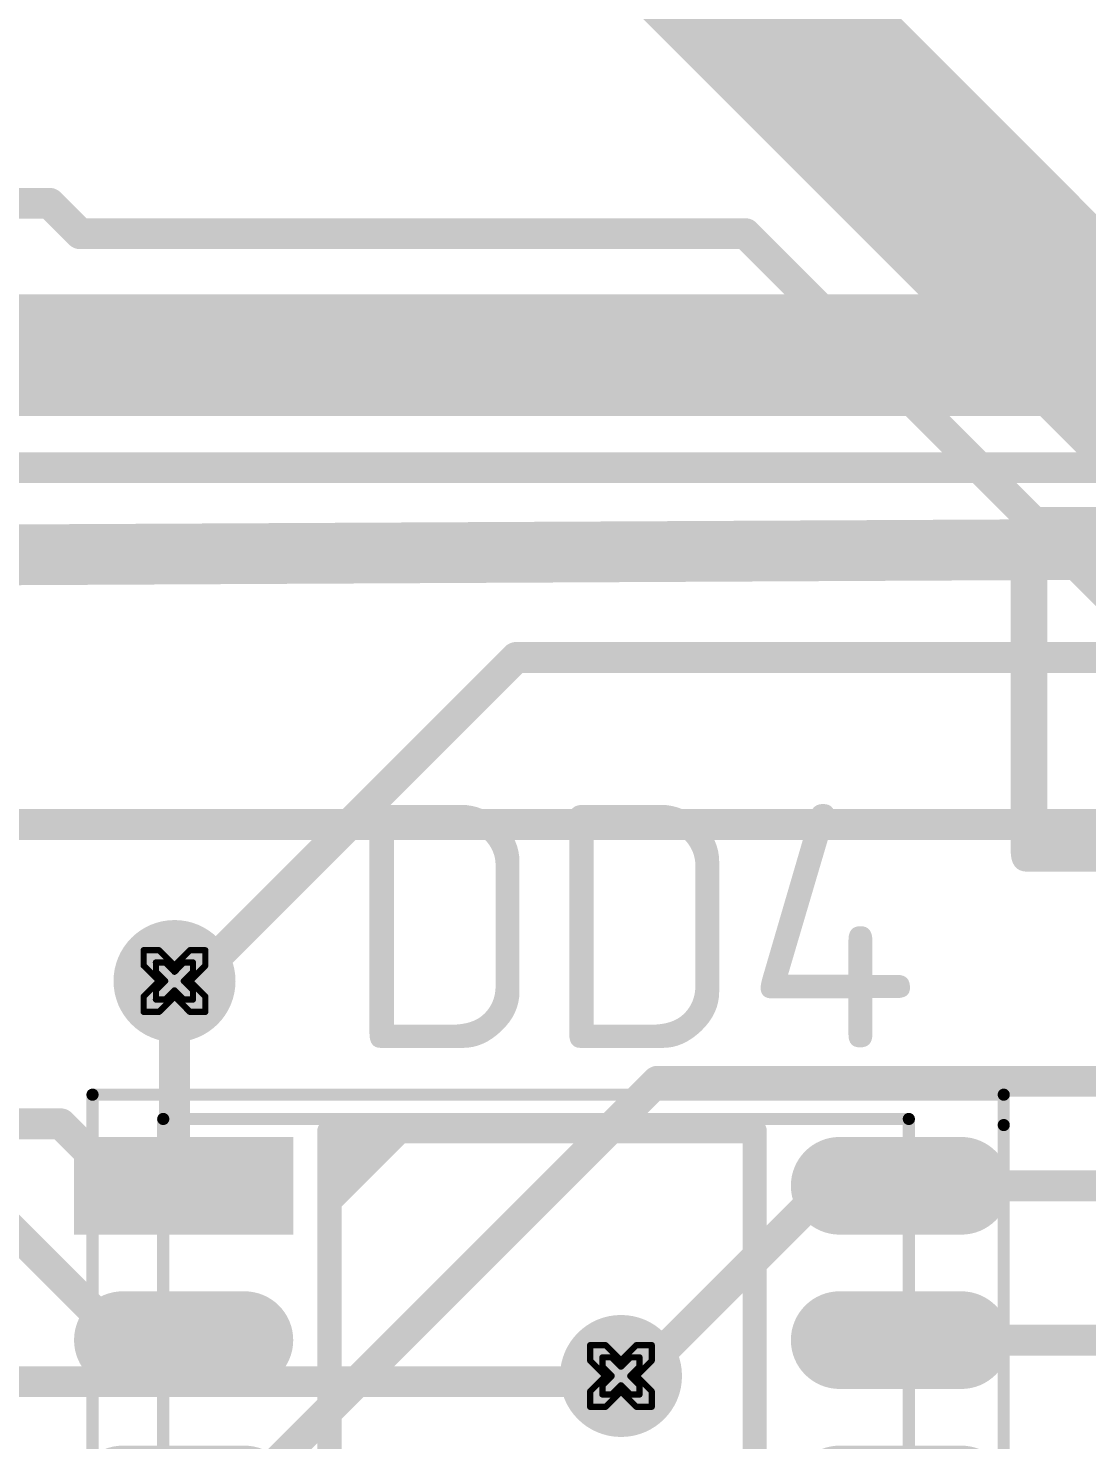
# Model space of a CAD drawing. Header units: millimetres. Extents: x 3219 to 51106, y -14166 to 2063.
# Drawn here: x 5602.95 to 5611.66, y 1784.68 to 1796.3 of the extents above; entities that cross this region are included whole.
import ezdxf

# ---------------------------------------------------------------- set-up
doc = ezdxf.new("R2010")
doc.units = ezdxf.units.MM
doc.layers.get('0').update_dxf_attribs({"lineweight": 53})
for name, color, linetype in [('Bottom Layer', 5, 'Continuous'), ('Bottom Solder', 6, 'Continuous'), ('Drill Drawing', 1, 'Continuous'), ('Mechanical 13', 56, 'Continuous'), ('Mechanical 15', 56, 'Continuous'), ('Top Layer', 1, 'Continuous'), ('Top Overlay', 2, 'Continuous'), ('Top Paste', 8, 'Continuous'), ('Top Solder', 216, 'Continuous')]:
    doc.layers.add(name, color=color, linetype=linetype)
doc.styles.add('GOST type B', font='GOST_B.TTF', dxfattribs={"height": 3.5})

# ---------------------------------------------------------------- blocks, each defined once
blk = doc.blocks.new('14_SOIC_100')
at = {"layer": 'Mechanical 13'}
h = blk.add_hatch(color=56, dxfattribs=at)
edge = h.paths.add_edge_path()
edge.add_arc((0.5, 0), 0.25, 0, 360)
at = {"layer": 'Top Layer'}
blk.add_hatch(color=1, dxfattribs=at).paths.add_polyline_path([(-0.8, 0.3), (0.8, 0.3), (0.8, -0.3), (-0.8, -0.3)])
h = blk.add_hatch(color=1, dxfattribs=at)
edge = h.paths.add_edge_path()
edge.add_arc((5.4, 0), 0.3, 90, 270)
edge.add_line((5.4, -0.3), (6.4, -0.3))
edge.add_arc((6.4, 0), 0.3, 270, 450)
edge.add_line((6.4, 0.3), (5.4, 0.3))
h = blk.add_hatch(color=1, dxfattribs=at)
edge = h.paths.add_edge_path()
edge.add_arc((-0.5, -1.27), 0.3, 90, 270)
edge.add_line((-0.5, -1.57), (0.5, -1.57))
edge.add_arc((0.5, -1.27), 0.3, 270, 450)
edge.add_line((0.5, -0.97), (-0.5, -0.97))
h = blk.add_hatch(color=1, dxfattribs=at)
edge = h.paths.add_edge_path()
edge.add_arc((5.4, -1.27), 0.3, 90, 270)
edge.add_line((5.4, -1.57), (6.4, -1.57))
edge.add_arc((6.4, -1.27), 0.3, 270, 450)
edge.add_line((6.4, -0.97), (5.4, -0.97))
h = blk.add_hatch(color=1, dxfattribs=at)
edge = h.paths.add_edge_path()
edge.add_arc((-0.5, -2.54), 0.3, 90, 270)
edge.add_line((-0.5, -2.84), (0.5, -2.84))
edge.add_arc((0.5, -2.54), 0.3, 270, 450)
edge.add_line((0.5, -2.24), (-0.5, -2.24))
h = blk.add_hatch(color=1, dxfattribs=at)
edge = h.paths.add_edge_path()
edge.add_arc((5.4, -2.54), 0.3, 90, 270)
edge.add_line((5.4, -2.84), (6.4, -2.84))
edge.add_arc((6.4, -2.54), 0.3, 270, 450)
edge.add_line((6.4, -2.24), (5.4, -2.24))
h = blk.add_hatch(color=1, dxfattribs=at)
edge = h.paths.add_edge_path()
edge.add_arc((-0.5, -3.81), 0.3, 90, 270)
edge.add_line((-0.5, -4.11), (0.5, -4.11))
edge.add_arc((0.5, -3.81), 0.3, 270, 450)
edge.add_line((0.5, -3.51), (-0.5, -3.51))
h = blk.add_hatch(color=1, dxfattribs=at)
edge = h.paths.add_edge_path()
edge.add_arc((5.4, -3.81), 0.3, 90, 270)
edge.add_line((5.4, -4.11), (6.4, -4.11))
edge.add_arc((6.4, -3.81), 0.3, 270, 450)
edge.add_line((6.4, -3.51), (5.4, -3.51))
h = blk.add_hatch(color=1, dxfattribs=at)
edge = h.paths.add_edge_path()
edge.add_arc((-0.5, -5.08), 0.3, 90, 270)
edge.add_line((-0.5, -5.38), (0.5, -5.38))
edge.add_arc((0.5, -5.08), 0.3, 270, 450)
edge.add_line((0.5, -4.78), (-0.5, -4.78))
h = blk.add_hatch(color=1, dxfattribs=at)
edge = h.paths.add_edge_path()
edge.add_arc((5.4, -5.08), 0.3, 90, 270)
edge.add_line((5.4, -5.38), (6.4, -5.38))
edge.add_arc((6.4, -5.08), 0.3, 270, 450)
edge.add_line((6.4, -4.78), (5.4, -4.78))
h = blk.add_hatch(color=1, dxfattribs=at)
edge = h.paths.add_edge_path()
edge.add_arc((-0.5, -6.35), 0.3, 90, 270)
edge.add_line((-0.5, -6.65), (0.5, -6.65))
edge.add_arc((0.5, -6.35), 0.3, 270, 450)
edge.add_line((0.5, -6.05), (-0.5, -6.05))
h = blk.add_hatch(color=1, dxfattribs=at)
edge = h.paths.add_edge_path()
edge.add_arc((5.4, -6.35), 0.3, 90, 270)
edge.add_line((5.4, -6.65), (6.4, -6.65))
edge.add_arc((6.4, -6.35), 0.3, 270, 450)
edge.add_line((6.4, -6.05), (5.4, -6.05))
h = blk.add_hatch(color=1, dxfattribs=at)
edge = h.paths.add_edge_path()
edge.add_arc((-0.5, -7.62), 0.3, 90, 270)
edge.add_line((-0.5, -7.92), (0.5, -7.92))
edge.add_arc((0.5, -7.62), 0.3, 270, 450)
edge.add_line((0.5, -7.32), (-0.5, -7.32))
h = blk.add_hatch(color=1, dxfattribs=at)
edge = h.paths.add_edge_path()
edge.add_arc((5.4, -7.62), 0.3, 90, 270)
edge.add_line((5.4, -7.92), (6.4, -7.92))
edge.add_arc((6.4, -7.62), 0.3, 270, 450)
edge.add_line((6.4, -7.32), (5.4, -7.32))
at = {"layer": 'Top Overlay'}
blk.add_hatch(color=2, dxfattribs=at).paths.add_polyline_path([(1.2, 0.45), (1.2, -0.27), (1.92, 0.45)])
at = {"layer": 'Top Paste'}
blk.add_hatch(color=8, dxfattribs=at).paths.add_polyline_path([(-0.8, 0.3), (0.8, 0.3), (0.8, -0.3), (-0.8, -0.3)])
h = blk.add_hatch(color=8, dxfattribs=at)
edge = h.paths.add_edge_path()
edge.add_arc((5.4, 0), 0.3, 90, 270)
edge.add_line((5.4, -0.3), (6.4, -0.3))
edge.add_arc((6.4, 0), 0.3, 270, 450)
edge.add_line((6.4, 0.3), (5.4, 0.3))
h = blk.add_hatch(color=8, dxfattribs=at)
edge = h.paths.add_edge_path()
edge.add_arc((-0.5, -1.27), 0.3, 90, 270)
edge.add_line((-0.5, -1.57), (0.5, -1.57))
edge.add_arc((0.5, -1.27), 0.3, 270, 450)
edge.add_line((0.5, -0.97), (-0.5, -0.97))
h = blk.add_hatch(color=8, dxfattribs=at)
edge = h.paths.add_edge_path()
edge.add_arc((5.4, -1.27), 0.3, 90, 270)
edge.add_line((5.4, -1.57), (6.4, -1.57))
edge.add_arc((6.4, -1.27), 0.3, 270, 450)
edge.add_line((6.4, -0.97), (5.4, -0.97))
h = blk.add_hatch(color=8, dxfattribs=at)
edge = h.paths.add_edge_path()
edge.add_arc((-0.5, -2.54), 0.3, 90, 270)
edge.add_line((-0.5, -2.84), (0.5, -2.84))
edge.add_arc((0.5, -2.54), 0.3, 270, 450)
edge.add_line((0.5, -2.24), (-0.5, -2.24))
h = blk.add_hatch(color=8, dxfattribs=at)
edge = h.paths.add_edge_path()
edge.add_arc((5.4, -2.54), 0.3, 90, 270)
edge.add_line((5.4, -2.84), (6.4, -2.84))
edge.add_arc((6.4, -2.54), 0.3, 270, 450)
edge.add_line((6.4, -2.24), (5.4, -2.24))
h = blk.add_hatch(color=8, dxfattribs=at)
edge = h.paths.add_edge_path()
edge.add_arc((-0.5, -3.81), 0.3, 90, 270)
edge.add_line((-0.5, -4.11), (0.5, -4.11))
edge.add_arc((0.5, -3.81), 0.3, 270, 450)
edge.add_line((0.5, -3.51), (-0.5, -3.51))
h = blk.add_hatch(color=8, dxfattribs=at)
edge = h.paths.add_edge_path()
edge.add_arc((5.4, -3.81), 0.3, 90, 270)
edge.add_line((5.4, -4.11), (6.4, -4.11))
edge.add_arc((6.4, -3.81), 0.3, 270, 450)
edge.add_line((6.4, -3.51), (5.4, -3.51))
h = blk.add_hatch(color=8, dxfattribs=at)
edge = h.paths.add_edge_path()
edge.add_arc((-0.5, -5.08), 0.3, 90, 270)
edge.add_line((-0.5, -5.38), (0.5, -5.38))
edge.add_arc((0.5, -5.08), 0.3, 270, 450)
edge.add_line((0.5, -4.78), (-0.5, -4.78))
h = blk.add_hatch(color=8, dxfattribs=at)
edge = h.paths.add_edge_path()
edge.add_arc((5.4, -5.08), 0.3, 90, 270)
edge.add_line((5.4, -5.38), (6.4, -5.38))
edge.add_arc((6.4, -5.08), 0.3, 270, 450)
edge.add_line((6.4, -4.78), (5.4, -4.78))
h = blk.add_hatch(color=8, dxfattribs=at)
edge = h.paths.add_edge_path()
edge.add_arc((-0.5, -6.35), 0.3, 90, 270)
edge.add_line((-0.5, -6.65), (0.5, -6.65))
edge.add_arc((0.5, -6.35), 0.3, 270, 450)
edge.add_line((0.5, -6.05), (-0.5, -6.05))
h = blk.add_hatch(color=8, dxfattribs=at)
edge = h.paths.add_edge_path()
edge.add_arc((5.4, -6.35), 0.3, 90, 270)
edge.add_line((5.4, -6.65), (6.4, -6.65))
edge.add_arc((6.4, -6.35), 0.3, 270, 450)
edge.add_line((6.4, -6.05), (5.4, -6.05))
h = blk.add_hatch(color=8, dxfattribs=at)
edge = h.paths.add_edge_path()
edge.add_arc((-0.5, -7.62), 0.3, 90, 270)
edge.add_line((-0.5, -7.92), (0.5, -7.92))
edge.add_arc((0.5, -7.62), 0.3, 270, 450)
edge.add_line((0.5, -7.32), (-0.5, -7.32))
h = blk.add_hatch(color=8, dxfattribs=at)
edge = h.paths.add_edge_path()
edge.add_arc((5.4, -7.62), 0.3, 90, 270)
edge.add_line((5.4, -7.92), (6.4, -7.92))
edge.add_arc((6.4, -7.62), 0.3, 270, 450)
edge.add_line((6.4, -7.32), (5.4, -7.32))
at = {"layer": 'Top Solder'}
blk.add_hatch(color=216, dxfattribs=at).paths.add_polyline_path([(-0.902, 0.402), (0.902, 0.402), (0.902, -0.402), (-0.902, -0.402)])
h = blk.add_hatch(color=216, dxfattribs=at)
edge = h.paths.add_edge_path()
edge.add_arc((5.4, 0), 0.402, 90, 270)
edge.add_line((5.4, -0.402), (6.4, -0.402))
edge.add_arc((6.4, 0), 0.402, 270, 450)
edge.add_line((6.4, 0.402), (5.4, 0.402))
h = blk.add_hatch(color=216, dxfattribs=at)
edge = h.paths.add_edge_path()
edge.add_arc((-0.5, -1.27), 0.402, 90, 270)
edge.add_line((-0.5, -1.672), (0.5, -1.672))
edge.add_arc((0.5, -1.27), 0.402, 270, 450)
edge.add_line((0.5, -0.868), (-0.5, -0.868))
h = blk.add_hatch(color=216, dxfattribs=at)
edge = h.paths.add_edge_path()
edge.add_arc((5.4, -1.27), 0.402, 90, 270)
edge.add_line((5.4, -1.672), (6.4, -1.672))
edge.add_arc((6.4, -1.27), 0.402, 270, 450)
edge.add_line((6.4, -0.868), (5.4, -0.868))
h = blk.add_hatch(color=216, dxfattribs=at)
edge = h.paths.add_edge_path()
edge.add_arc((-0.5, -2.54), 0.402, 90, 270)
edge.add_line((-0.5, -2.942), (0.5, -2.942))
edge.add_arc((0.5, -2.54), 0.402, 270, 450)
edge.add_line((0.5, -2.138), (-0.5, -2.138))
h = blk.add_hatch(color=216, dxfattribs=at)
edge = h.paths.add_edge_path()
edge.add_arc((5.4, -2.54), 0.402, 90, 270)
edge.add_line((5.4, -2.942), (6.4, -2.942))
edge.add_arc((6.4, -2.54), 0.402, 270, 450)
edge.add_line((6.4, -2.138), (5.4, -2.138))
h = blk.add_hatch(color=216, dxfattribs=at)
edge = h.paths.add_edge_path()
edge.add_arc((-0.5, -3.81), 0.402, 90, 270)
edge.add_line((-0.5, -4.212), (0.5, -4.212))
edge.add_arc((0.5, -3.81), 0.402, 270, 450)
edge.add_line((0.5, -3.408), (-0.5, -3.408))
h = blk.add_hatch(color=216, dxfattribs=at)
edge = h.paths.add_edge_path()
edge.add_arc((5.4, -3.81), 0.402, 90, 270)
edge.add_line((5.4, -4.212), (6.4, -4.212))
edge.add_arc((6.4, -3.81), 0.402, 270, 450)
edge.add_line((6.4, -3.408), (5.4, -3.408))
h = blk.add_hatch(color=216, dxfattribs=at)
edge = h.paths.add_edge_path()
edge.add_arc((-0.5, -5.08), 0.402, 90, 270)
edge.add_line((-0.5, -5.482), (0.5, -5.482))
edge.add_arc((0.5, -5.08), 0.402, 270, 450)
edge.add_line((0.5, -4.678), (-0.5, -4.678))
h = blk.add_hatch(color=216, dxfattribs=at)
edge = h.paths.add_edge_path()
edge.add_arc((5.4, -5.08), 0.402, 90, 270)
edge.add_line((5.4, -5.482), (6.4, -5.482))
edge.add_arc((6.4, -5.08), 0.402, 270, 450)
edge.add_line((6.4, -4.678), (5.4, -4.678))
h = blk.add_hatch(color=216, dxfattribs=at)
edge = h.paths.add_edge_path()
edge.add_arc((-0.5, -6.35), 0.402, 90, 270)
edge.add_line((-0.5, -6.752), (0.5, -6.752))
edge.add_arc((0.5, -6.35), 0.402, 270, 450)
edge.add_line((0.5, -5.948), (-0.5, -5.948))
h = blk.add_hatch(color=216, dxfattribs=at)
edge = h.paths.add_edge_path()
edge.add_arc((5.4, -6.35), 0.402, 90, 270)
edge.add_line((5.4, -6.752), (6.4, -6.752))
edge.add_arc((6.4, -6.35), 0.402, 270, 450)
edge.add_line((6.4, -5.948), (5.4, -5.948))
h = blk.add_hatch(color=216, dxfattribs=at)
edge = h.paths.add_edge_path()
edge.add_arc((-0.5, -7.62), 0.402, 90, 270)
edge.add_line((-0.5, -8.022), (0.5, -8.022))
edge.add_arc((0.5, -7.62), 0.402, 270, 450)
edge.add_line((0.5, -7.218), (-0.5, -7.218))
h = blk.add_hatch(color=216, dxfattribs=at)
edge = h.paths.add_edge_path()
edge.add_arc((5.4, -7.62), 0.402, 90, 270)
edge.add_line((5.4, -8.022), (6.4, -8.022))
edge.add_arc((6.4, -7.62), 0.402, 270, 450)
edge.add_line((6.4, -7.218), (5.4, -7.218))
at = {"layer": 'Mechanical 13'}
for points in [[(-0.168, -8.15, 0.1, 0.1, 0), (-0.168, 0.55, 0.1, 0.1, 0)], [(-0.168, 0.55, 0.1, 0.1, 0), (5.969, 0.55, 0.1, 0.1, 0)], [(5.969, -8.15, 0.1, 0.1, 0), (5.969, 0.55, 0.1, 0.1, 0)], [(-0.168, -8.15, 0.1, 0.1, 0), (5.969, -8.15, 0.1, 0.1, 0)]]:
    blk.add_lwpolyline(points, format="xyseb", dxfattribs=at)
for points in [[(-0.193, 0.55, 0.05, 0.05, 1), (-0.143, 0.55, 0.05, 0.05, 1)], [(-0.193, 0.55, 0.05, 0.05, 1), (-0.143, 0.55, 0.05, 0.05, 1)], [(5.944, 0.55, 0.05, 0.05, 1), (5.994, 0.55, 0.05, 0.05, 1)], [(5.944, 0.55, 0.05, 0.05, 1), (5.994, 0.55, 0.05, 0.05, 1)], [(-0.193, -8.15, 0.05, 0.05, 1), (-0.143, -8.15, 0.05, 0.05, 1)], [(-0.193, -8.15, 0.05, 0.05, 1), (-0.143, -8.15, 0.05, 0.05, 1)], [(5.944, -8.15, 0.05, 0.05, 1), (5.994, -8.15, 0.05, 0.05, 1)], [(5.944, -8.15, 0.05, 0.05, 1), (5.994, -8.15, 0.05, 0.05, 1)]]:
    blk.add_lwpolyline(points, format="xyseb", close=True, dxfattribs=at)
at = {"layer": 'Mechanical 15'}
for points in [[(-0.75, -8.25, 0.1, 0.1, 0), (-0.75, 0.75, 0.1, 0.1, 0)], [(-0.75, 0.75, 0.1, 0.1, 0), (6.75, 0.75, 0.1, 0.1, 0)], [(6.75, 0.5, 0.1, 0.1, 0), (6.75, 0.75, 0.1, 0.1, 0)], [(6.75, 0.5, 0.1, 0.1, 0), (6.75, -8.25, 0.1, 0.1, 0)], [(-0.75, -8.25, 0.1, 0.1, 0), (6.75, -8.25, 0.1, 0.1, 0)]]:
    blk.add_lwpolyline(points, format="xyseb", dxfattribs=at)
for points in [[(-0.775, 0.75, 0.05, 0.05, 1), (-0.725, 0.75, 0.05, 0.05, 1)], [(-0.775, 0.75, 0.05, 0.05, 1), (-0.725, 0.75, 0.05, 0.05, 1)], [(6.725, 0.75, 0.05, 0.05, 1), (6.775, 0.75, 0.05, 0.05, 1)], [(6.725, 0.75, 0.05, 0.05, 1), (6.775, 0.75, 0.05, 0.05, 1)], [(6.725, 0.5, 0.05, 0.05, 1), (6.775, 0.5, 0.05, 0.05, 1)], [(6.725, 0.5, 0.05, 0.05, 1), (6.775, 0.5, 0.05, 0.05, 1)], [(-0.775, -8.25, 0.05, 0.05, 1), (-0.725, -8.25, 0.05, 0.05, 1)], [(-0.775, -8.25, 0.05, 0.05, 1), (-0.725, -8.25, 0.05, 0.05, 1)], [(6.725, -8.25, 0.05, 0.05, 1), (6.775, -8.25, 0.05, 0.05, 1)], [(6.725, -8.25, 0.05, 0.05, 1), (6.775, -8.25, 0.05, 0.05, 1)]]:
    blk.add_lwpolyline(points, format="xyseb", close=True, dxfattribs=at)
at = {"layer": 'Top Overlay'}
for points in [[(1.2, 0.45, 0.2, 0.2, 0), (4.7, 0.45, 0.2, 0.2, 0)], [(1.2, 0.45, 0.2, 0.2, 0), (1.2, -8.05, 0.2, 0.2, 0)], [(4.7, 0.45, 0.2, 0.2, 0), (4.7, -8.05, 0.2, 0.2, 0)], [(1.2, -8.05, 0.2, 0.2, 0), (4.7, -8.05, 0.2, 0.2, 0)]]:
    blk.add_lwpolyline(points, format="xyseb", dxfattribs=at)
for points in [[(1.15, 0.45, 0.1, 0.1, 1), (1.25, 0.45, 0.1, 0.1, 1)], [(1.15, 0.45, 0.1, 0.1, 1), (1.25, 0.45, 0.1, 0.1, 1)], [(4.65, 0.45, 0.1, 0.1, 1), (4.75, 0.45, 0.1, 0.1, 1)], [(4.65, 0.45, 0.1, 0.1, 1), (4.75, 0.45, 0.1, 0.1, 1)], [(1.15, -8.05, 0.1, 0.1, 1), (1.25, -8.05, 0.1, 0.1, 1)], [(1.15, -8.05, 0.1, 0.1, 1), (1.25, -8.05, 0.1, 0.1, 1)], [(4.65, -8.05, 0.1, 0.1, 1), (4.75, -8.05, 0.1, 0.1, 1)], [(4.65, -8.05, 0.1, 0.1, 1), (4.75, -8.05, 0.1, 0.1, 1)]]:
    blk.add_lwpolyline(points, format="xyseb", close=True, dxfattribs=at)

msp = doc.modelspace()

# ---------------------------------------------------------------- hatches: boundary and pattern name
at = {"layer": 'Bottom Layer'}
h = msp.add_hatch(color=5, dxfattribs=at)
edge = h.paths.add_edge_path()
edge.add_arc((5604.154, 1788.458), 0.4, 0, 360)
h = msp.add_hatch(color=5, dxfattribs=at)
edge = h.paths.add_edge_path()
edge.add_arc((5607.829, 1785.208), 0.4, 0, 360)
at = {"layer": 'Bottom Solder'}
h = msp.add_hatch(color=6, dxfattribs=at)
edge = h.paths.add_edge_path()
edge.add_arc((5604.154, 1788.458), 0.502, 0, 360)
h = msp.add_hatch(color=6, dxfattribs=at)
edge = h.paths.add_edge_path()
edge.add_arc((5607.829, 1785.208), 0.502, 0, 360)
at = {"layer": 'Top Layer'}
h = msp.add_hatch(color=1, dxfattribs=at)
edge = h.paths.add_edge_path()
edge.add_arc((5604.154, 1788.458), 0.4, 0, 360)
h = msp.add_hatch(color=1, dxfattribs=at)
edge = h.paths.add_edge_path()
edge.add_arc((5607.829, 1785.208), 0.4, 0, 360)
at = {"layer": 'Top Solder'}
h = msp.add_hatch(color=216, dxfattribs=at)
edge = h.paths.add_edge_path()
edge.add_arc((5604.154, 1788.458), 0.502, 0, 360)
h = msp.add_hatch(color=216, dxfattribs=at)
edge = h.paths.add_edge_path()
edge.add_arc((5607.829, 1785.208), 0.502, 0, 360)

# ---------------------------------------------------------------- linework, layer by layer
at = {"layer": 'Bottom Layer'}
for points in [[(5592.168, 1793.608, 1, 1, 0), (5622.039, 1793.608, 1, 1, 0)], [(5592.991, 1792.683, 0.254, 0.254, 0), (5641.404, 1792.683, 0.254, 0.254, 0)], [(5601.679, 1791.902, 0.254, 0.254, 0), (5629.904, 1791.902, 0.254, 0.254, 0)], [(5604.303, 1788.458, 0.254, 0.254, 0), (5606.966, 1791.121, 0.254, 0.254, 0)], [(5606.966, 1791.121, 0.254, 0.254, 0), (5630.517, 1791.121, 0.254, 0.254, 0)], [(5604.154, 1788.458, 0.254, 0.254, 0), (5604.303, 1788.458, 0.254, 0.254, 0)], [(5602.476, 1785.161, 0.254, 0.254, 0), (5607.782, 1785.161, 0.254, 0.254, 0)], [(5607.782, 1785.161, 0.254, 0.254, 0), (5607.829, 1785.208, 0.254, 0.254, 0)]]:
    msp.add_lwpolyline(points, format="xyseb", dxfattribs=at)
for points in [[(5606.902, 1791.121, 0.127, 0.127, 1), (5607.029, 1791.121, 0.127, 0.127, 1)], [(5606.902, 1791.121, 0.127, 0.127, 1), (5607.029, 1791.121, 0.127, 0.127, 1)], [(5604.09, 1788.458, 0.127, 0.127, 1), (5604.217, 1788.458, 0.127, 0.127, 1)], [(5604.239, 1788.458, 0.127, 0.127, 1), (5604.366, 1788.458, 0.127, 0.127, 1)], [(5604.239, 1788.458, 0.127, 0.127, 1), (5604.366, 1788.458, 0.127, 0.127, 1)], [(5607.718, 1785.161, 0.127, 0.127, 1), (5607.845, 1785.161, 0.127, 0.127, 1)], [(5607.718, 1785.161, 0.127, 0.127, 1), (5607.845, 1785.161, 0.127, 0.127, 1)], [(5607.765, 1785.208, 0.127, 0.127, 1), (5607.892, 1785.208, 0.127, 0.127, 1)]]:
    msp.add_lwpolyline(points, format="xyseb", close=True, dxfattribs=at)
at = {"layer": 'Drill Drawing'}
for points in [[(5603.9, 1788.585, 0.0508, 0.0508, 0), (5603.9, 1788.712, 0.0508, 0.0508, 0)], [(5603.9, 1788.712, 0.0508, 0.0508, 0), (5604.027, 1788.712, 0.0508, 0.0508, 0)], [(5604.027, 1788.712, 0.0508, 0.0508, 0), (5604.154, 1788.585, 0.0508, 0.0508, 0)], [(5604.154, 1788.585, 0.0508, 0.0508, 0), (5604.281, 1788.712, 0.0508, 0.0508, 0)], [(5604.281, 1788.712, 0.0508, 0.0508, 0), (5604.408, 1788.712, 0.0508, 0.0508, 0)], [(5604.408, 1788.585, 0.0508, 0.0508, 0), (5604.408, 1788.712, 0.0508, 0.0508, 0)], [(5604.001, 1788.534, 0.0508, 0.0508, 0), (5604.001, 1788.611, 0.0508, 0.0508, 0)], [(5604.001, 1788.611, 0.0508, 0.0508, 0), (5604.077, 1788.611, 0.0508, 0.0508, 0)], [(5604.077, 1788.611, 0.0508, 0.0508, 0), (5604.154, 1788.534, 0.0508, 0.0508, 0)], [(5604.154, 1788.534, 0.0508, 0.0508, 0), (5604.23, 1788.611, 0.0508, 0.0508, 0)], [(5604.23, 1788.611, 0.0508, 0.0508, 0), (5604.306, 1788.611, 0.0508, 0.0508, 0)], [(5604.306, 1788.534, 0.0508, 0.0508, 0), (5604.306, 1788.611, 0.0508, 0.0508, 0)], [(5603.9, 1788.585, 0.0508, 0.0508, 0), (5604.027, 1788.458, 0.0508, 0.0508, 0)], [(5604.001, 1788.534, 0.0508, 0.0508, 0), (5604.077, 1788.458, 0.0508, 0.0508, 0)], [(5604.23, 1788.458, 0.0508, 0.0508, 0), (5604.306, 1788.534, 0.0508, 0.0508, 0)], [(5604.281, 1788.458, 0.0508, 0.0508, 0), (5604.408, 1788.585, 0.0508, 0.0508, 0)], [(5603.9, 1788.331, 0.0508, 0.0508, 0), (5604.027, 1788.458, 0.0508, 0.0508, 0)], [(5604.001, 1788.382, 0.0508, 0.0508, 0), (5604.077, 1788.458, 0.0508, 0.0508, 0)], [(5604.001, 1788.306, 0.0508, 0.0508, 0), (5604.001, 1788.382, 0.0508, 0.0508, 0)], [(5604.077, 1788.306, 0.0508, 0.0508, 0), (5604.154, 1788.382, 0.0508, 0.0508, 0)], [(5604.154, 1788.382, 0.0508, 0.0508, 0), (5604.23, 1788.306, 0.0508, 0.0508, 0)], [(5604.23, 1788.458, 0.0508, 0.0508, 0), (5604.306, 1788.382, 0.0508, 0.0508, 0)], [(5604.281, 1788.458, 0.0508, 0.0508, 0), (5604.408, 1788.331, 0.0508, 0.0508, 0)], [(5604.306, 1788.306, 0.0508, 0.0508, 0), (5604.306, 1788.382, 0.0508, 0.0508, 0)], [(5603.9, 1788.204, 0.0508, 0.0508, 0), (5603.9, 1788.331, 0.0508, 0.0508, 0)], [(5604.001, 1788.306, 0.0508, 0.0508, 0), (5604.077, 1788.306, 0.0508, 0.0508, 0)], [(5604.027, 1788.204, 0.0508, 0.0508, 0), (5604.154, 1788.331, 0.0508, 0.0508, 0)], [(5604.154, 1788.331, 0.0508, 0.0508, 0), (5604.281, 1788.204, 0.0508, 0.0508, 0)], [(5604.23, 1788.306, 0.0508, 0.0508, 0), (5604.306, 1788.306, 0.0508, 0.0508, 0)], [(5604.408, 1788.204, 0.0508, 0.0508, 0), (5604.408, 1788.331, 0.0508, 0.0508, 0)], [(5603.9, 1788.204, 0.0508, 0.0508, 0), (5604.027, 1788.204, 0.0508, 0.0508, 0)], [(5604.281, 1788.204, 0.0508, 0.0508, 0), (5604.408, 1788.204, 0.0508, 0.0508, 0)], [(5607.575, 1785.335, 0.0508, 0.0508, 0), (5607.575, 1785.462, 0.0508, 0.0508, 0)], [(5607.575, 1785.462, 0.0508, 0.0508, 0), (5607.702, 1785.462, 0.0508, 0.0508, 0)], [(5607.702, 1785.462, 0.0508, 0.0508, 0), (5607.829, 1785.335, 0.0508, 0.0508, 0)], [(5607.829, 1785.335, 0.0508, 0.0508, 0), (5607.956, 1785.462, 0.0508, 0.0508, 0)], [(5607.956, 1785.462, 0.0508, 0.0508, 0), (5608.083, 1785.462, 0.0508, 0.0508, 0)], [(5608.083, 1785.335, 0.0508, 0.0508, 0), (5608.083, 1785.462, 0.0508, 0.0508, 0)], [(5607.676, 1785.284, 0.0508, 0.0508, 0), (5607.676, 1785.361, 0.0508, 0.0508, 0)], [(5607.676, 1785.361, 0.0508, 0.0508, 0), (5607.752, 1785.361, 0.0508, 0.0508, 0)], [(5607.752, 1785.361, 0.0508, 0.0508, 0), (5607.829, 1785.284, 0.0508, 0.0508, 0)], [(5607.829, 1785.284, 0.0508, 0.0508, 0), (5607.905, 1785.361, 0.0508, 0.0508, 0)], [(5607.905, 1785.361, 0.0508, 0.0508, 0), (5607.981, 1785.361, 0.0508, 0.0508, 0)], [(5607.981, 1785.284, 0.0508, 0.0508, 0), (5607.981, 1785.361, 0.0508, 0.0508, 0)], [(5607.575, 1785.335, 0.0508, 0.0508, 0), (5607.702, 1785.208, 0.0508, 0.0508, 0)], [(5607.676, 1785.284, 0.0508, 0.0508, 0), (5607.752, 1785.208, 0.0508, 0.0508, 0)], [(5607.905, 1785.208, 0.0508, 0.0508, 0), (5607.981, 1785.284, 0.0508, 0.0508, 0)], [(5607.956, 1785.208, 0.0508, 0.0508, 0), (5608.083, 1785.335, 0.0508, 0.0508, 0)], [(5607.575, 1785.081, 0.0508, 0.0508, 0), (5607.702, 1785.208, 0.0508, 0.0508, 0)], [(5607.676, 1785.132, 0.0508, 0.0508, 0), (5607.752, 1785.208, 0.0508, 0.0508, 0)], [(5607.676, 1785.056, 0.0508, 0.0508, 0), (5607.676, 1785.132, 0.0508, 0.0508, 0)], [(5607.752, 1785.056, 0.0508, 0.0508, 0), (5607.829, 1785.132, 0.0508, 0.0508, 0)], [(5607.829, 1785.132, 0.0508, 0.0508, 0), (5607.905, 1785.056, 0.0508, 0.0508, 0)], [(5607.905, 1785.208, 0.0508, 0.0508, 0), (5607.981, 1785.132, 0.0508, 0.0508, 0)], [(5607.956, 1785.208, 0.0508, 0.0508, 0), (5608.083, 1785.081, 0.0508, 0.0508, 0)], [(5607.981, 1785.056, 0.0508, 0.0508, 0), (5607.981, 1785.132, 0.0508, 0.0508, 0)], [(5607.575, 1784.954, 0.0508, 0.0508, 0), (5607.575, 1785.081, 0.0508, 0.0508, 0)], [(5607.676, 1785.056, 0.0508, 0.0508, 0), (5607.752, 1785.056, 0.0508, 0.0508, 0)], [(5607.702, 1784.954, 0.0508, 0.0508, 0), (5607.829, 1785.081, 0.0508, 0.0508, 0)], [(5607.829, 1785.081, 0.0508, 0.0508, 0), (5607.956, 1784.954, 0.0508, 0.0508, 0)], [(5607.905, 1785.056, 0.0508, 0.0508, 0), (5607.981, 1785.056, 0.0508, 0.0508, 0)], [(5608.083, 1784.954, 0.0508, 0.0508, 0), (5608.083, 1785.081, 0.0508, 0.0508, 0)], [(5607.575, 1784.954, 0.0508, 0.0508, 0), (5607.702, 1784.954, 0.0508, 0.0508, 0)], [(5607.956, 1784.954, 0.0508, 0.0508, 0), (5608.083, 1784.954, 0.0508, 0.0508, 0)]]:
    msp.add_lwpolyline(points, format="xyseb", dxfattribs=at)
for points in [[(5603.887, 1788.712, 0.0254, 0.0254, 1), (5603.912, 1788.712, 0.0254, 0.0254, 1)], [(5603.887, 1788.712, 0.0254, 0.0254, 1), (5603.912, 1788.712, 0.0254, 0.0254, 1)], [(5604.014, 1788.712, 0.0254, 0.0254, 1), (5604.039, 1788.712, 0.0254, 0.0254, 1)], [(5604.014, 1788.712, 0.0254, 0.0254, 1), (5604.039, 1788.712, 0.0254, 0.0254, 1)], [(5604.268, 1788.712, 0.0254, 0.0254, 1), (5604.293, 1788.712, 0.0254, 0.0254, 1)], [(5604.268, 1788.712, 0.0254, 0.0254, 1), (5604.293, 1788.712, 0.0254, 0.0254, 1)], [(5604.395, 1788.712, 0.0254, 0.0254, 1), (5604.42, 1788.712, 0.0254, 0.0254, 1)], [(5604.395, 1788.712, 0.0254, 0.0254, 1), (5604.42, 1788.712, 0.0254, 0.0254, 1)], [(5603.988, 1788.611, 0.0254, 0.0254, 1), (5604.014, 1788.611, 0.0254, 0.0254, 1)], [(5603.988, 1788.611, 0.0254, 0.0254, 1), (5604.014, 1788.611, 0.0254, 0.0254, 1)], [(5604.065, 1788.611, 0.0254, 0.0254, 1), (5604.09, 1788.611, 0.0254, 0.0254, 1)], [(5604.065, 1788.611, 0.0254, 0.0254, 1), (5604.09, 1788.611, 0.0254, 0.0254, 1)], [(5604.217, 1788.611, 0.0254, 0.0254, 1), (5604.242, 1788.611, 0.0254, 0.0254, 1)], [(5604.217, 1788.611, 0.0254, 0.0254, 1), (5604.242, 1788.611, 0.0254, 0.0254, 1)], [(5604.293, 1788.611, 0.0254, 0.0254, 1), (5604.319, 1788.611, 0.0254, 0.0254, 1)], [(5604.293, 1788.611, 0.0254, 0.0254, 1), (5604.319, 1788.611, 0.0254, 0.0254, 1)], [(5603.887, 1788.585, 0.0254, 0.0254, 1), (5603.912, 1788.585, 0.0254, 0.0254, 1)], [(5603.887, 1788.585, 0.0254, 0.0254, 1), (5603.912, 1788.585, 0.0254, 0.0254, 1)], [(5603.988, 1788.534, 0.0254, 0.0254, 1), (5604.014, 1788.534, 0.0254, 0.0254, 1)], [(5603.988, 1788.534, 0.0254, 0.0254, 1), (5604.014, 1788.534, 0.0254, 0.0254, 1)], [(5604.141, 1788.585, 0.0254, 0.0254, 1), (5604.166, 1788.585, 0.0254, 0.0254, 1)], [(5604.141, 1788.585, 0.0254, 0.0254, 1), (5604.166, 1788.585, 0.0254, 0.0254, 1)], [(5604.141, 1788.534, 0.0254, 0.0254, 1), (5604.166, 1788.534, 0.0254, 0.0254, 1)], [(5604.141, 1788.534, 0.0254, 0.0254, 1), (5604.166, 1788.534, 0.0254, 0.0254, 1)], [(5604.293, 1788.534, 0.0254, 0.0254, 1), (5604.319, 1788.534, 0.0254, 0.0254, 1)], [(5604.293, 1788.534, 0.0254, 0.0254, 1), (5604.319, 1788.534, 0.0254, 0.0254, 1)], [(5604.395, 1788.585, 0.0254, 0.0254, 1), (5604.42, 1788.585, 0.0254, 0.0254, 1)], [(5604.395, 1788.585, 0.0254, 0.0254, 1), (5604.42, 1788.585, 0.0254, 0.0254, 1)], [(5603.988, 1788.382, 0.0254, 0.0254, 1), (5604.014, 1788.382, 0.0254, 0.0254, 1)], [(5603.988, 1788.382, 0.0254, 0.0254, 1), (5604.014, 1788.382, 0.0254, 0.0254, 1)], [(5604.014, 1788.458, 0.0254, 0.0254, 1), (5604.039, 1788.458, 0.0254, 0.0254, 1)], [(5604.014, 1788.458, 0.0254, 0.0254, 1), (5604.039, 1788.458, 0.0254, 0.0254, 1)], [(5604.065, 1788.458, 0.0254, 0.0254, 1), (5604.09, 1788.458, 0.0254, 0.0254, 1)], [(5604.065, 1788.458, 0.0254, 0.0254, 1), (5604.09, 1788.458, 0.0254, 0.0254, 1)], [(5604.141, 1788.382, 0.0254, 0.0254, 1), (5604.166, 1788.382, 0.0254, 0.0254, 1)], [(5604.141, 1788.382, 0.0254, 0.0254, 1), (5604.166, 1788.382, 0.0254, 0.0254, 1)], [(5604.217, 1788.458, 0.0254, 0.0254, 1), (5604.242, 1788.458, 0.0254, 0.0254, 1)], [(5604.217, 1788.458, 0.0254, 0.0254, 1), (5604.242, 1788.458, 0.0254, 0.0254, 1)], [(5604.268, 1788.458, 0.0254, 0.0254, 1), (5604.293, 1788.458, 0.0254, 0.0254, 1)], [(5604.268, 1788.458, 0.0254, 0.0254, 1), (5604.293, 1788.458, 0.0254, 0.0254, 1)], [(5604.293, 1788.382, 0.0254, 0.0254, 1), (5604.319, 1788.382, 0.0254, 0.0254, 1)], [(5604.293, 1788.382, 0.0254, 0.0254, 1), (5604.319, 1788.382, 0.0254, 0.0254, 1)], [(5603.887, 1788.331, 0.0254, 0.0254, 1), (5603.912, 1788.331, 0.0254, 0.0254, 1)], [(5603.887, 1788.331, 0.0254, 0.0254, 1), (5603.912, 1788.331, 0.0254, 0.0254, 1)], [(5603.988, 1788.306, 0.0254, 0.0254, 1), (5604.014, 1788.306, 0.0254, 0.0254, 1)], [(5603.988, 1788.306, 0.0254, 0.0254, 1), (5604.014, 1788.306, 0.0254, 0.0254, 1)], [(5604.065, 1788.306, 0.0254, 0.0254, 1), (5604.09, 1788.306, 0.0254, 0.0254, 1)], [(5604.065, 1788.306, 0.0254, 0.0254, 1), (5604.09, 1788.306, 0.0254, 0.0254, 1)], [(5604.141, 1788.331, 0.0254, 0.0254, 1), (5604.166, 1788.331, 0.0254, 0.0254, 1)], [(5604.141, 1788.331, 0.0254, 0.0254, 1), (5604.166, 1788.331, 0.0254, 0.0254, 1)], [(5604.217, 1788.306, 0.0254, 0.0254, 1), (5604.242, 1788.306, 0.0254, 0.0254, 1)], [(5604.217, 1788.306, 0.0254, 0.0254, 1), (5604.242, 1788.306, 0.0254, 0.0254, 1)], [(5604.293, 1788.306, 0.0254, 0.0254, 1), (5604.319, 1788.306, 0.0254, 0.0254, 1)], [(5604.293, 1788.306, 0.0254, 0.0254, 1), (5604.319, 1788.306, 0.0254, 0.0254, 1)], [(5604.395, 1788.331, 0.0254, 0.0254, 1), (5604.42, 1788.331, 0.0254, 0.0254, 1)], [(5604.395, 1788.331, 0.0254, 0.0254, 1), (5604.42, 1788.331, 0.0254, 0.0254, 1)], [(5603.887, 1788.204, 0.0254, 0.0254, 1), (5603.912, 1788.204, 0.0254, 0.0254, 1)], [(5603.887, 1788.204, 0.0254, 0.0254, 1), (5603.912, 1788.204, 0.0254, 0.0254, 1)], [(5604.014, 1788.204, 0.0254, 0.0254, 1), (5604.039, 1788.204, 0.0254, 0.0254, 1)], [(5604.014, 1788.204, 0.0254, 0.0254, 1), (5604.039, 1788.204, 0.0254, 0.0254, 1)], [(5604.268, 1788.204, 0.0254, 0.0254, 1), (5604.293, 1788.204, 0.0254, 0.0254, 1)], [(5604.268, 1788.204, 0.0254, 0.0254, 1), (5604.293, 1788.204, 0.0254, 0.0254, 1)], [(5604.395, 1788.204, 0.0254, 0.0254, 1), (5604.42, 1788.204, 0.0254, 0.0254, 1)], [(5604.395, 1788.204, 0.0254, 0.0254, 1), (5604.42, 1788.204, 0.0254, 0.0254, 1)], [(5607.562, 1785.462, 0.0254, 0.0254, 1), (5607.587, 1785.462, 0.0254, 0.0254, 1)], [(5607.562, 1785.462, 0.0254, 0.0254, 1), (5607.587, 1785.462, 0.0254, 0.0254, 1)], [(5607.689, 1785.462, 0.0254, 0.0254, 1), (5607.714, 1785.462, 0.0254, 0.0254, 1)], [(5607.689, 1785.462, 0.0254, 0.0254, 1), (5607.714, 1785.462, 0.0254, 0.0254, 1)], [(5607.943, 1785.462, 0.0254, 0.0254, 1), (5607.968, 1785.462, 0.0254, 0.0254, 1)], [(5607.943, 1785.462, 0.0254, 0.0254, 1), (5607.968, 1785.462, 0.0254, 0.0254, 1)], [(5608.07, 1785.462, 0.0254, 0.0254, 1), (5608.095, 1785.462, 0.0254, 0.0254, 1)], [(5608.07, 1785.462, 0.0254, 0.0254, 1), (5608.095, 1785.462, 0.0254, 0.0254, 1)], [(5607.663, 1785.361, 0.0254, 0.0254, 1), (5607.689, 1785.361, 0.0254, 0.0254, 1)], [(5607.663, 1785.361, 0.0254, 0.0254, 1), (5607.689, 1785.361, 0.0254, 0.0254, 1)], [(5607.74, 1785.361, 0.0254, 0.0254, 1), (5607.765, 1785.361, 0.0254, 0.0254, 1)], [(5607.74, 1785.361, 0.0254, 0.0254, 1), (5607.765, 1785.361, 0.0254, 0.0254, 1)], [(5607.892, 1785.361, 0.0254, 0.0254, 1), (5607.917, 1785.361, 0.0254, 0.0254, 1)], [(5607.892, 1785.361, 0.0254, 0.0254, 1), (5607.917, 1785.361, 0.0254, 0.0254, 1)], [(5607.968, 1785.361, 0.0254, 0.0254, 1), (5607.994, 1785.361, 0.0254, 0.0254, 1)], [(5607.968, 1785.361, 0.0254, 0.0254, 1), (5607.994, 1785.361, 0.0254, 0.0254, 1)], [(5607.562, 1785.335, 0.0254, 0.0254, 1), (5607.587, 1785.335, 0.0254, 0.0254, 1)], [(5607.562, 1785.335, 0.0254, 0.0254, 1), (5607.587, 1785.335, 0.0254, 0.0254, 1)], [(5607.663, 1785.284, 0.0254, 0.0254, 1), (5607.689, 1785.284, 0.0254, 0.0254, 1)], [(5607.663, 1785.284, 0.0254, 0.0254, 1), (5607.689, 1785.284, 0.0254, 0.0254, 1)], [(5607.816, 1785.335, 0.0254, 0.0254, 1), (5607.841, 1785.335, 0.0254, 0.0254, 1)], [(5607.816, 1785.335, 0.0254, 0.0254, 1), (5607.841, 1785.335, 0.0254, 0.0254, 1)], [(5607.816, 1785.284, 0.0254, 0.0254, 1), (5607.841, 1785.284, 0.0254, 0.0254, 1)], [(5607.816, 1785.284, 0.0254, 0.0254, 1), (5607.841, 1785.284, 0.0254, 0.0254, 1)], [(5607.968, 1785.284, 0.0254, 0.0254, 1), (5607.994, 1785.284, 0.0254, 0.0254, 1)], [(5607.968, 1785.284, 0.0254, 0.0254, 1), (5607.994, 1785.284, 0.0254, 0.0254, 1)], [(5608.07, 1785.335, 0.0254, 0.0254, 1), (5608.095, 1785.335, 0.0254, 0.0254, 1)], [(5608.07, 1785.335, 0.0254, 0.0254, 1), (5608.095, 1785.335, 0.0254, 0.0254, 1)], [(5607.663, 1785.132, 0.0254, 0.0254, 1), (5607.689, 1785.132, 0.0254, 0.0254, 1)], [(5607.663, 1785.132, 0.0254, 0.0254, 1), (5607.689, 1785.132, 0.0254, 0.0254, 1)], [(5607.689, 1785.208, 0.0254, 0.0254, 1), (5607.714, 1785.208, 0.0254, 0.0254, 1)], [(5607.689, 1785.208, 0.0254, 0.0254, 1), (5607.714, 1785.208, 0.0254, 0.0254, 1)], [(5607.74, 1785.208, 0.0254, 0.0254, 1), (5607.765, 1785.208, 0.0254, 0.0254, 1)], [(5607.74, 1785.208, 0.0254, 0.0254, 1), (5607.765, 1785.208, 0.0254, 0.0254, 1)], [(5607.816, 1785.132, 0.0254, 0.0254, 1), (5607.841, 1785.132, 0.0254, 0.0254, 1)], [(5607.816, 1785.132, 0.0254, 0.0254, 1), (5607.841, 1785.132, 0.0254, 0.0254, 1)], [(5607.892, 1785.208, 0.0254, 0.0254, 1), (5607.917, 1785.208, 0.0254, 0.0254, 1)], [(5607.892, 1785.208, 0.0254, 0.0254, 1), (5607.917, 1785.208, 0.0254, 0.0254, 1)], [(5607.943, 1785.208, 0.0254, 0.0254, 1), (5607.968, 1785.208, 0.0254, 0.0254, 1)], [(5607.943, 1785.208, 0.0254, 0.0254, 1), (5607.968, 1785.208, 0.0254, 0.0254, 1)], [(5607.968, 1785.132, 0.0254, 0.0254, 1), (5607.994, 1785.132, 0.0254, 0.0254, 1)], [(5607.968, 1785.132, 0.0254, 0.0254, 1), (5607.994, 1785.132, 0.0254, 0.0254, 1)], [(5607.562, 1785.081, 0.0254, 0.0254, 1), (5607.587, 1785.081, 0.0254, 0.0254, 1)], [(5607.562, 1785.081, 0.0254, 0.0254, 1), (5607.587, 1785.081, 0.0254, 0.0254, 1)], [(5607.663, 1785.056, 0.0254, 0.0254, 1), (5607.689, 1785.056, 0.0254, 0.0254, 1)], [(5607.663, 1785.056, 0.0254, 0.0254, 1), (5607.689, 1785.056, 0.0254, 0.0254, 1)], [(5607.74, 1785.056, 0.0254, 0.0254, 1), (5607.765, 1785.056, 0.0254, 0.0254, 1)], [(5607.74, 1785.056, 0.0254, 0.0254, 1), (5607.765, 1785.056, 0.0254, 0.0254, 1)], [(5607.816, 1785.081, 0.0254, 0.0254, 1), (5607.841, 1785.081, 0.0254, 0.0254, 1)], [(5607.816, 1785.081, 0.0254, 0.0254, 1), (5607.841, 1785.081, 0.0254, 0.0254, 1)], [(5607.892, 1785.056, 0.0254, 0.0254, 1), (5607.917, 1785.056, 0.0254, 0.0254, 1)], [(5607.892, 1785.056, 0.0254, 0.0254, 1), (5607.917, 1785.056, 0.0254, 0.0254, 1)], [(5607.968, 1785.056, 0.0254, 0.0254, 1), (5607.994, 1785.056, 0.0254, 0.0254, 1)], [(5607.968, 1785.056, 0.0254, 0.0254, 1), (5607.994, 1785.056, 0.0254, 0.0254, 1)], [(5608.07, 1785.081, 0.0254, 0.0254, 1), (5608.095, 1785.081, 0.0254, 0.0254, 1)], [(5608.07, 1785.081, 0.0254, 0.0254, 1), (5608.095, 1785.081, 0.0254, 0.0254, 1)], [(5607.562, 1784.954, 0.0254, 0.0254, 1), (5607.587, 1784.954, 0.0254, 0.0254, 1)], [(5607.562, 1784.954, 0.0254, 0.0254, 1), (5607.587, 1784.954, 0.0254, 0.0254, 1)], [(5607.689, 1784.954, 0.0254, 0.0254, 1), (5607.714, 1784.954, 0.0254, 0.0254, 1)], [(5607.689, 1784.954, 0.0254, 0.0254, 1), (5607.714, 1784.954, 0.0254, 0.0254, 1)], [(5607.943, 1784.954, 0.0254, 0.0254, 1), (5607.968, 1784.954, 0.0254, 0.0254, 1)], [(5607.943, 1784.954, 0.0254, 0.0254, 1), (5607.968, 1784.954, 0.0254, 0.0254, 1)], [(5608.07, 1784.954, 0.0254, 0.0254, 1), (5608.095, 1784.954, 0.0254, 0.0254, 1)], [(5608.07, 1784.954, 0.0254, 0.0254, 1), (5608.095, 1784.954, 0.0254, 0.0254, 1)]]:
    msp.add_lwpolyline(points, format="xyseb", close=True, dxfattribs=at)
at = {"layer": 'Top Layer'}
for points in [[(5607.229, 1798.219, 1.5, 1.5, 0), (5615.658, 1789.79, 1.5, 1.5, 0)], [(5599.825, 1794.858, 0.254, 0.254, 0), (5603.126, 1794.858, 0.254, 0.254, 0)], [(5603.126, 1794.858, 0.254, 0.254, 0), (5603.376, 1794.608, 0.254, 0.254, 0)], [(5603.376, 1794.608, 0.254, 0.254, 0), (5608.854, 1794.608, 0.254, 0.254, 0)], [(5608.854, 1794.608, 0.254, 0.254, 0), (5614.254, 1789.208, 0.254, 0.254, 0)], [(5601.59, 1789.747, 0.254, 0.254, 0), (5611.901, 1789.747, 0.254, 0.254, 0)], [(5604.154, 1786.848, 0.254, 0.254, 0), (5604.154, 1788.458, 0.254, 0.254, 0)], [(5604.729, 1784.233, 0.254, 0.254, 0), (5608.129, 1787.633, 0.254, 0.254, 0)], [(5608.129, 1787.633, 0.254, 0.254, 0), (5612.579, 1787.633, 0.254, 0.254, 0)], [(5589.424, 1787.283, 0.254, 0.254, 0), (5603.219, 1787.283, 0.254, 0.254, 0)], [(5603.219, 1787.283, 0.254, 0.254, 0), (5603.729, 1786.773, 0.254, 0.254, 0)], [(5603.729, 1786.773, 0.254, 0.254, 0), (5604.229, 1786.773, 0.254, 0.254, 0)], [(5604.154, 1786.848, 0.254, 0.254, 0), (5604.229, 1786.773, 0.254, 0.254, 0)], [(5607.97, 1785.208, 0.254, 0.254, 0), (5609.535, 1786.773, 0.254, 0.254, 0)], [(5609.535, 1786.773, 0.254, 0.254, 0), (5610.129, 1786.773, 0.254, 0.254, 0)], [(5610.129, 1786.773, 0.254, 0.254, 0), (5612.72, 1786.773, 0.254, 0.254, 0)], [(5602.774, 1786.458, 0.254, 0.254, 0), (5603.635, 1785.597, 0.254, 0.254, 0)], [(5603.635, 1785.503, 0.254, 0.254, 0), (5603.635, 1785.597, 0.254, 0.254, 0)], [(5603.635, 1785.503, 0.254, 0.254, 0), (5604.229, 1785.503, 0.254, 0.254, 0)], [(5610.129, 1785.503, 0.254, 0.254, 0), (5612.129, 1785.503, 0.254, 0.254, 0)], [(5607.829, 1785.208, 0.254, 0.254, 0), (5607.97, 1785.208, 0.254, 0.254, 0)]]:
    msp.add_lwpolyline(points, format="xyseb", dxfattribs=at)
for points in [[(5603.063, 1794.858, 0.127, 0.127, 1), (5603.19, 1794.858, 0.127, 0.127, 1)], [(5603.063, 1794.858, 0.127, 0.127, 1), (5603.19, 1794.858, 0.127, 0.127, 1)], [(5603.313, 1794.608, 0.127, 0.127, 1), (5603.44, 1794.608, 0.127, 0.127, 1)], [(5603.313, 1794.608, 0.127, 0.127, 1), (5603.44, 1794.608, 0.127, 0.127, 1)], [(5608.79, 1794.608, 0.127, 0.127, 1), (5608.917, 1794.608, 0.127, 0.127, 1)], [(5608.79, 1794.608, 0.127, 0.127, 1), (5608.917, 1794.608, 0.127, 0.127, 1)], [(5604.09, 1788.458, 0.127, 0.127, 1), (5604.217, 1788.458, 0.127, 0.127, 1)], [(5608.065, 1787.633, 0.127, 0.127, 1), (5608.192, 1787.633, 0.127, 0.127, 1)], [(5608.065, 1787.633, 0.127, 0.127, 1), (5608.192, 1787.633, 0.127, 0.127, 1)], [(5603.155, 1787.283, 0.127, 0.127, 1), (5603.282, 1787.283, 0.127, 0.127, 1)], [(5603.155, 1787.283, 0.127, 0.127, 1), (5603.282, 1787.283, 0.127, 0.127, 1)], [(5603.665, 1786.773, 0.127, 0.127, 1), (5603.792, 1786.773, 0.127, 0.127, 1)], [(5603.665, 1786.773, 0.127, 0.127, 1), (5603.792, 1786.773, 0.127, 0.127, 1)], [(5604.09, 1786.848, 0.127, 0.127, 1), (5604.217, 1786.848, 0.127, 0.127, 1)], [(5604.09, 1786.848, 0.127, 0.127, 1), (5604.217, 1786.848, 0.127, 0.127, 1)], [(5604.165, 1786.773, 0.127, 0.127, 1), (5604.292, 1786.773, 0.127, 0.127, 1)], [(5604.165, 1786.773, 0.127, 0.127, 1), (5604.292, 1786.773, 0.127, 0.127, 1)], [(5609.471, 1786.773, 0.127, 0.127, 1), (5609.598, 1786.773, 0.127, 0.127, 1)], [(5609.471, 1786.773, 0.127, 0.127, 1), (5609.598, 1786.773, 0.127, 0.127, 1)], [(5610.065, 1786.773, 0.127, 0.127, 1), (5610.192, 1786.773, 0.127, 0.127, 1)], [(5610.065, 1786.773, 0.127, 0.127, 1), (5610.192, 1786.773, 0.127, 0.127, 1)], [(5603.571, 1785.597, 0.127, 0.127, 1), (5603.698, 1785.597, 0.127, 0.127, 1)], [(5603.571, 1785.597, 0.127, 0.127, 1), (5603.698, 1785.597, 0.127, 0.127, 1)], [(5603.571, 1785.503, 0.127, 0.127, 1), (5603.698, 1785.503, 0.127, 0.127, 1)], [(5603.571, 1785.503, 0.127, 0.127, 1), (5603.698, 1785.503, 0.127, 0.127, 1)], [(5604.165, 1785.503, 0.127, 0.127, 1), (5604.292, 1785.503, 0.127, 0.127, 1)], [(5610.065, 1785.503, 0.127, 0.127, 1), (5610.192, 1785.503, 0.127, 0.127, 1)], [(5607.765, 1785.208, 0.127, 0.127, 1), (5607.892, 1785.208, 0.127, 0.127, 1)], [(5607.906, 1785.208, 0.127, 0.127, 1), (5608.033, 1785.208, 0.127, 0.127, 1)], [(5607.906, 1785.208, 0.127, 0.127, 1), (5608.033, 1785.208, 0.127, 0.127, 1)]]:
    msp.add_lwpolyline(points, format="xyseb", close=True, dxfattribs=at)
at = {"layer": 'Top Overlay'}
msp.add_lwpolyline([(5514.596, 1791.523, 0.5, 0.5, 0), (5618.678, 1792.045, 0.5, 0.5, 0)], format="xyseb", dxfattribs=at)

# ---------------------------------------------------------------- block references
msp.add_blockref('14_SOIC_100', (5604.229, 1786.773))

# ---------------------------------------------------------------- texts
at = {"layer": 'Top Overlay', "style": 'GOST type B'}
for s, height, p in [('DG', 3, (5610.729, 1789.358)), ('DD4', 2, (5605.554, 1787.908))]:
    msp.add_text(s, height=height, dxfattribs=at).set_placement(p)

doc.saveas('drawing.dxf')
